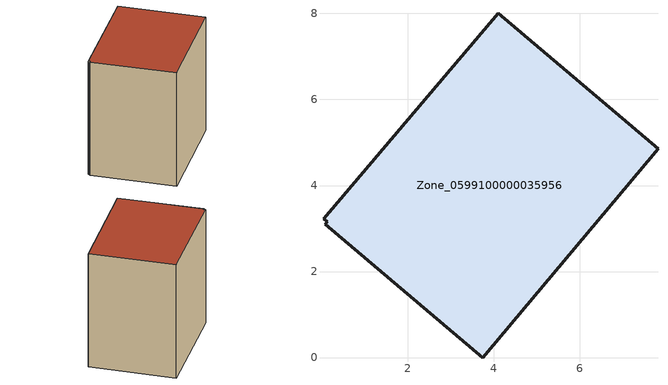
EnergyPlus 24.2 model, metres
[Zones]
Zone_0599100000035956
 floor ground (C_G): 0.14,3.16 0.04,3.22 4.1,8 7.82,4.85 3.75,0 0.09,3.1 z0
 wall outside (C_F): 7.82,4.85 4.1,8 0.04,3.22 0.14,3.16 0.09,3.1 3.75,0 7.82,4.85 z0:6.92
 roof outside (C_R): 0.04,3.22 0.14,3.16 0.09,3.1 3.75,0 7.82,4.85 4.1,8 z6.92
[BUILDING]
Pand.0599100000035956: North Axis=0; Terrain=City; Loads Convergence Tolerance Value=0.04; Temperature Convergence Tolerance Value=0.4; Solar Distribution=FullExterior; Maximum Number of Warmup Days=25; Minimum Number of Warmup Days=1
[Site:Location]
Rotterdam.The.Hague.AP_ZH_NLD Design_Conditions: Latitude=51.96; Longitude=4.45; Time Zone=1; Elevation=-4.5
[SITE:GROUNDTEMPERATURE:BUILDINGSURFACE]
18, 18, 18, 18, 18, 18, 18, 18, 18, 18, 18, 18
[MATERIAL] Thermal Absorptance=0.9; Solar Absorptance=0.7; Visible Absorptance=0.7
Name | Roughness | Thickness | Conductivity | Density | Specific Heat
G.TC.1946 | MediumSmooth | 0.15 | 1 | 540 | 1210
F.TC.1946 | Rough | 0.3 | 0.857143 | 1920 | 840
R.TC.1946 | MediumRough | 0.2 | 0.909091 | 1500 | 1000
[CONSTRUCTION]
C_G: G.TC.1946
C_F: F.TC.1946
C_R: R.TC.1946
[ZONE]
Zone_0599100000035956: Type=1; Multiplier=1; Ceiling Height=Autocalculate; Volume=Autocalculate; Floor Area=autocalculate; Part of Total Floor Area=Yes
[ZONEINFILTRATION:DESIGNFLOWRATE]
Infil_Zone_0599100000035956: Zone or ZoneList or Space or SpaceList=Zone_0599100000035956; Schedule=AlwaysOn; Design Flow Rate Calculation Method=Flow/Area; Flow Rate per Floor Area=0.003; Constant Term Coefficient=1; Temperature Term Coefficient=0; Velocity Term Coefficient=0; Velocity Squared Term Coefficient=0
[HVACTEMPLATE:ZONE:IDEALLOADSAIRSYSTEM]
Zone_0599100000035956: Maximum Heating Supply Air Temperature=50; Minimum Cooling Supply Air Temperature=13; Maximum Heating Supply Air Humidity Ratio=0.0156; Minimum Cooling Supply Air Humidity Ratio=0.0077; Heating Limit=NoLimit; Cooling Limit=NoLimit; Dehumidification Control Type=ConstantSensibleHeatRatio; Cooling Sensible Heat Ratio=0.7; Dehumidification Setpoint=60; Humidification Control Type=None; Humidification Setpoint=30; Outdoor Air Method=None; Outdoor Air Flow Rate per Person=0.00944; Outdoor Air Flow Rate per Zone Floor Area=0; Outdoor Air Flow Rate per Zone=0; Demand Controlled Ventilation Type=None; Outdoor Air Economizer Type=NoEconomizer; Heat Recovery Type=None; Sensible Heat Recovery Effectiveness=0.7; Latent Heat Recovery Effectiveness=0.65
[ZONECONTROL:THERMOSTAT]
ThermostatControl_Zone_0599100000035956: Zone or ZoneList=Zone_0599100000035956; Control Type Schedule=DualSetpointControlType; Control 1=Thermostat_Zone_0599100000035956; Temperature Difference Between Cutout And Setpoint=0
[THERMOSTATSETPOINT:DUALSETPOINT]
Thermostat_Zone_0599100000035956: Heating Setpoint Temperature Schedule=HeatingSetpoint_Zone_0599100000035956; Cooling Setpoint Temperature Schedule=CoolingSetpoint_Zone_0599100000035956
[SCHEDULE:COMPACT]
HeatingSetpoint_Zone_0599100000035956: Through: 12/31, For: AllDays, Until: 24:00, 21
CoolingSetpoint_Zone_0599100000035956: Through: 12/31, For: AllDays, Until: 24:00, 24
DualSetpointControlType: Through: 12/31, For: AllDays, Until: 24:00, 4
AlwaysOn: Through: 12/31, For: AllDays, Until: 24:00, 1
